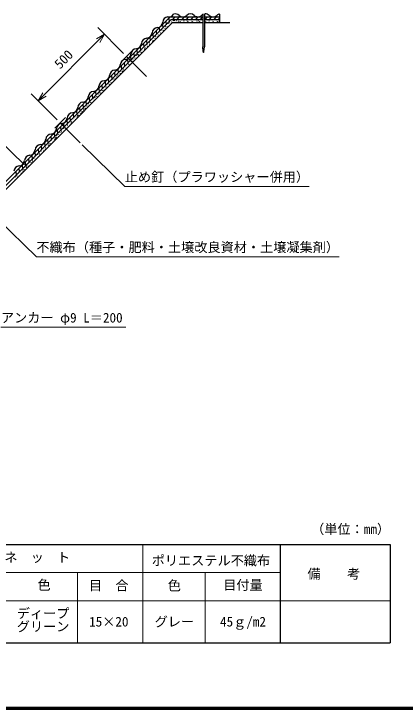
# Model space of a CAD drawing. Units: millimetres, scale not verified. Extents: x 200 to 8200, y 200 to 5825.
# Drawn here: x 2242 to 4323, y 200 to 3888 of the extents above; entities that cross this region are included whole.
import ezdxf
from ezdxf.enums import TextEntityAlignment as Align

# ---------------------------------------------------------------- set-up
doc = ezdxf.new("R2010")
doc.units = ezdxf.units.MM
doc.header["$LTSCALE"] = 20
for name, color, linetype, lineweight in [('C-MTR-FRAM', 5, 'Continuous', 25), ('C-MTR-LINE', 5, 'Continuous', 13), ('C-STR', 1, 'Continuous', 25), ('C-STR-DIM', 1, 'Continuous', 13), ('C-STR-HTXT', 1, 'Continuous', 13), ('C-TTL', 2, 'Continuous', 70)]:
    doc.layers.add(name, color=color, linetype=linetype, lineweight=lineweight)
doc.layers.add('C-MTR-TXT', color=5, linetype='Continuous')
doc.styles.add('ＭＳ ゴシック', font='')
doc.styles.get('ＭＳ ゴシック').set_extended_font_data('MS Gothic')

msp = doc.modelspace()

# ---------------------------------------------------------------- linework, layer by layer
at = {"layer": 'C-MTR-FRAM'}
for p, q in [((495.98, 1069.95), (4243.25, 1069.95)), ((3658.32, 1069.95), (3658.32, 546.95)), ((4243.25, 1069.95), (4243.25, 546.95)), ((495.98, 546.95), (4243.25, 546.95))]:
    msp.add_line(p, q, dxfattribs=at)
at = {"layer": 'C-MTR-LINE'}
for p, q in [((2928.01, 1069.95), (2928.01, 546.95)), ((1163.6, 919.95), (3658.32, 919.95)), ((2580.17, 919.95), (2580.17, 546.95)), ((3259.09, 919.95), (3259.09, 546.95)), ((495.98, 769.95), (4243.25, 769.95))]:
    msp.add_line(p, q, dxfattribs=at)
at = {"layer": 'C-STR', "color": 7}
for p, q in [((1798.9, 2597.77), (3073.4, 3872.27)), ((3073.4, 3872.27), (3246.83, 3872.27)), ((3098.14, 3872.27), (3085.55, 3857.27)), ((3122.14, 3872.27), (3109.55, 3857.27)), ((3147.37, 3872.27), (3134.78, 3857.27)), ((3171.37, 3872.27), (3158.78, 3857.27)), ((3196.6, 3872.27), (3184.01, 3857.27)), ((3220.6, 3872.27), (3208.01, 3857.27)), ((3245.83, 3872.27), (3233.24, 3857.27)), ((3246.83, 3888.73), (3246.83, 3713.01)), ((3255.83, 3883.01), (3255.83, 3713.01)), ((3255.83, 3872.27), (3335.83, 3872.27)), ((3269.83, 3872.27), (3257.24, 3857.27)), ((3293.83, 3872.27), (3281.24, 3857.27)), ((3300.65, 3872.27), (3315.34, 3872.27)), ((3317.83, 3872.27), (3305.24, 3857.27)), ((3335.83, 3886.73), (3335.83, 3842.27)), ((1809.5, 2587.16), (3079.62, 3857.27)), ((1820.11, 2576.55), (3085.83, 3842.27)), ((3049.68, 3848.55), (3051.39, 3829.04)), ((3066.65, 3865.52), (3068.36, 3846.01)), ((3079.62, 3857.27), (3246.83, 3857.27)), ((3085.83, 3842.27), (3246.83, 3842.27)), ((3255.83, 3842.27), (3390.01, 3842.27)), ((3257.24, 3857.27), (3335.83, 3857.27)), ((3335.83, 3865.12), (3329.24, 3857.27)), ((3015.74, 3814.61), (3017.44, 3795.1)), ((3032.71, 3831.58), (3034.42, 3812.07)), ((2964.83, 3763.7), (2966.53, 3744.19)), ((2981.8, 3780.67), (2983.5, 3761.16)), ((2998.77, 3797.64), (3000.47, 3778.13)), ((2930.89, 3729.76), (2932.59, 3710.25)), ((2947.86, 3746.73), (2949.56, 3727.22)), ((2870.16, 3690.25), (2813.59, 3633.68)), ((2896.94, 3695.81), (2898.65, 3676.31)), ((2913.91, 3712.78), (2915.62, 3693.28)), ((3249.83, 3688.01), (3246.83, 3713.01)), ((3249.83, 3688.01), (3251.33, 3683.01)), ((3251.33, 3683.01), (3252.83, 3688.01)), ((3252.83, 3688.01), (3255.83, 3713.01)), ((2947.94, 3555.9), (2841.88, 3661.96)), ((2863, 3661.87), (2864.71, 3642.37)), ((2879.97, 3678.84), (2881.68, 3659.34)), ((2829.06, 3627.93), (2830.77, 3608.43)), ((2846.03, 3644.9), (2847.74, 3625.4)), ((2778.15, 3577.02), (2779.86, 3557.51)), ((2795.12, 3593.99), (2796.83, 3574.48)), ((2812.09, 3610.96), (2813.8, 3591.46)), ((2744.21, 3543.08), (2745.92, 3523.57)), ((2761.18, 3560.05), (2762.89, 3540.54)), ((2710.27, 3509.14), (2711.97, 3489.63)), ((2727.24, 3526.11), (2728.94, 3506.6)), ((2676.33, 3475.2), (2678.03, 3455.69)), ((2693.3, 3492.17), (2695, 3472.66)), ((2642.39, 3441.26), (2644.09, 3421.75)), ((2659.36, 3458.23), (2661.06, 3438.72)), ((2608.44, 3407.31), (2610.15, 3387.81)), ((2625.42, 3424.29), (2627.12, 3404.78)), ((2557.53, 3356.4), (2559.24, 3336.9)), ((2574.5, 3373.37), (2576.21, 3353.87)), ((2591.47, 3390.34), (2593.18, 3370.84)), ((2516.61, 3336.69), (2460.04, 3280.12)), ((2523.59, 3322.46), (2525.3, 3302.96)), ((2540.56, 3339.43), (2542.27, 3319.93)), ((2594.39, 3202.34), (2488.33, 3308.41)), ((2489.65, 3288.52), (2491.36, 3269.01)), ((2506.62, 3305.49), (2508.33, 3285.98)), ((2455.71, 3254.58), (2457.42, 3235.07)), ((2472.68, 3271.55), (2474.39, 3252.04)), ((2421.77, 3220.64), (2423.47, 3201.13)), ((2438.74, 3237.61), (2440.45, 3218.1)), ((2387.83, 3186.7), (2389.53, 3167.19)), ((2404.8, 3203.67), (2406.5, 3184.16)), ((2336.92, 3135.79), (2338.62, 3116.28)), ((2353.89, 3152.76), (2355.59, 3133.25)), ((2370.86, 3169.73), (2372.56, 3150.22)), ((2302.97, 3101.84), (2304.68, 3082.34)), ((2319.94, 3118.82), (2321.65, 3099.31)), ((2269.03, 3067.9), (2270.74, 3048.4)), ((2286, 3084.87), (2287.71, 3065.37)), ((2252.06, 3050.93), (2253.77, 3031.43))]:
    msp.add_line(p, q, dxfattribs=at)
for centre in [(3064.08, 3835.5), (3068.8, 3843.9), (3073.62, 3840.43), (3081.33, 3843.29), (3084.03, 3852.25), (3087.94, 3845.96), (3093.67, 3851.63), (3103.91, 3848.37), (3108.03, 3852.25), (3111.94, 3845.96), (3118.83, 3846.94), (3126.32, 3846.17), (3135.94, 3852.86), (3146.18, 3849.6), (3163.27, 3852.86), (3167.18, 3846.57), (3187.27, 3852.86), (3191.18, 3846.57), (3198.08, 3847.55), (3205.93, 3853.77), (3216.19, 3848.98), (3224.88, 3852.86), (3228.79, 3846.57), (3261.16, 3846.17), (3270.78, 3852.86), (3281.02, 3849.6), (3298.11, 3852.86), (3302.02, 3846.57), (3322.11, 3852.86), (3326.02, 3846.57), (3332.92, 3847.55), (3030.14, 3801.56), (3034.86, 3809.96), (3039.68, 3806.49), (3040.02, 3800.37), (3047.39, 3809.35), (3049.46, 3820.88), (3056.67, 3819.2), (3073.96, 3834.31), (2996.2, 3767.62), (3000.92, 3776.02), (3005.74, 3772.55), (3006.08, 3766.43), (3013.45, 3775.41), (3015.52, 3786.94), (3020.24, 3795.34), (3022.73, 3785.26), (2950.01, 3725.1), (2962.54, 3724.5), (2964.61, 3736.03), (2969.33, 3744.43), (2975.86, 3735.5), (2977.18, 3749.71), (2978.49, 3742.4), (2986.75, 3754.99), (2986.76, 3747.1), (2994.12, 3756.08), (2918.42, 3693.52), (2926.27, 3698.79), (2927.58, 3691.49), (2935.84, 3704.08), (2935.84, 3696.19), (2943.21, 3705.17), (2945.28, 3716.7), (2954.83, 3721.64), (2955.17, 3715.52), (2884.93, 3653.16), (2892.3, 3654.26), (2894.37, 3665.79), (2899.1, 3674.19), (2903.92, 3670.73), (2904.26, 3664.6), (2911.63, 3673.58), (2913.7, 3685.12), (2920.91, 3683.43), (2924.95, 3684.59), (2843.46, 3614.88), (2848.18, 3623.28), (2853.01, 3619.82), (2853.35, 3613.69), (2860.71, 3622.67), (2862.79, 3634.21), (2867.51, 3642.61), (2874.04, 3633.68), (2875.36, 3647.88), (2876.67, 3640.58), (2884.93, 3645.28), (2811.87, 3583.29), (2816.6, 3591.69), (2819.09, 3581.61), (2823.12, 3582.76), (2824.45, 3596.97), (2825.75, 3589.67), (2834.01, 3602.25), (2834.02, 3594.37), (2841.39, 3603.35), (2765.69, 3540.78), (2773.53, 3546.06), (2783.1, 3551.34), (2783.11, 3543.46), (2790.48, 3552.44), (2792.55, 3563.97), (2797.27, 3572.37), (2802.09, 3568.9), (2802.43, 3562.78), (2809.8, 3571.76), (2741.64, 3513.06), (2746.36, 3521.46), (2751.18, 3517.99), (2751.52, 3511.87), (2758.89, 3520.85), (2760.96, 3532.38), (2772.21, 3531.85), (2774.84, 3538.75), (2695.45, 3470.55), (2700.27, 3467.08), (2707.98, 3469.94), (2710.05, 3481.47), (2714.77, 3489.87), (2717.26, 3479.79), (2721.3, 3480.94), (2722.62, 3495.15), (2723.93, 3487.84), (2732.19, 3500.43), (2732.2, 3492.54), (2739.57, 3501.52), (2659.14, 3430.56), (2663.86, 3438.96), (2670.39, 3430.03), (2671.71, 3444.23), (2673.02, 3436.93), (2681.28, 3449.52), (2681.29, 3441.63), (2688.65, 3450.61), (2690.73, 3462.15), (2700.61, 3460.96), (2620.8, 3393.32), (2630.37, 3398.61), (2637.74, 3399.7), (2639.81, 3411.23), (2644.54, 3419.63), (2649.36, 3416.17), (2649.7, 3410.05), (2657.07, 3419.03), (2588.9, 3360.32), (2593.63, 3368.72), (2598.79, 3359.13), (2602.51, 3362.15), (2603.83, 3376.35), (2606.16, 3368.11), (2613.4, 3381.63), (2613.4, 3373.75), (2619.48, 3379.12), (2622.11, 3386.02), (2630.37, 3390.72), (2557.32, 3328.74), (2562.04, 3337.14), (2568.57, 3328.21), (2569.89, 3342.41), (2571.2, 3335.11), (2579.46, 3347.69), (2579.46, 3339.81), (2586.83, 3348.79), (2511.13, 3286.22), (2518.98, 3291.5), (2520.28, 3284.2), (2528.54, 3296.78), (2528.55, 3288.9), (2535.92, 3297.88), (2537.99, 3309.41), (2542.71, 3317.81), (2547.54, 3314.35), (2547.88, 3308.22), (2555.24, 3317.2), (2477.63, 3245.87), (2485.01, 3246.97), (2487.08, 3258.5), (2491.8, 3266.9), (2496.62, 3263.43), (2496.96, 3257.31), (2504.33, 3266.29), (2506.4, 3277.82), (2517.65, 3277.29), (2438.52, 3209.94), (2443.25, 3218.34), (2449.77, 3209.41), (2451.09, 3223.62), (2452.4, 3216.31), (2460.66, 3228.9), (2460.67, 3221.02), (2466.74, 3226.38), (2468.04, 3230), (2468.06, 3240.59), (2469.37, 3233.28), (2477.64, 3237.99), (2400.18, 3172.71), (2409.75, 3177.99), (2417.12, 3179.08), (2419.2, 3190.62), (2423.92, 3199.02), (2428.74, 3195.55), (2429.08, 3189.43), (2436.45, 3198.41), (2368.28, 3139.71), (2373.01, 3148.11), (2377.83, 3144.64), (2378.17, 3138.52), (2385.54, 3147.5), (2387.61, 3159.03), (2392.33, 3167.43), (2398.86, 3158.5), (2401.49, 3165.4), (2409.76, 3170.1), (2324.45, 3099.55), (2332.3, 3104.82), (2333.61, 3097.52), (2341.87, 3110.11), (2341.87, 3102.22), (2347.95, 3107.59), (2349.27, 3121.79), (2350.58, 3114.49), (2358.84, 3127.08), (2358.84, 3119.19), (2366.21, 3128.17), (2300.4, 3071.82), (2305.13, 3080.22), (2309.95, 3076.76), (2310.29, 3070.64), (2317.66, 3079.62), (2319.73, 3091.15), (2330.98, 3090.62), (2254.21, 3029.31), (2259.04, 3025.85), (2266.74, 3028.7), (2268.82, 3040.24), (2273.54, 3048.64), (2280.07, 3039.71), (2281.39, 3053.91), (2282.7, 3046.61), (2290.96, 3059.19), (2290.96, 3051.31), (2298.33, 3060.29), (2247.42, 3009.38), (2249.49, 3020.91), (2259.38, 3019.72)]:
    msp.add_circle(centre, 0.3, dxfattribs=at)
at = {"layer": 'C-STR'}
for centre, start, end in [((3065.53, 3901.65), 260.70334, 327.95552), ((3101.42, 3856.83), 48.88791, 109.41009), ((3141.42, 3902.66), 228.88791, 311.11209), ((3181.42, 3856.83), 48.88791, 131.11209), ((3221.42, 3902.66), 228.88791, 326.65126), ((3261.42, 3856.83), 48.88791, 97.11418), ((3301.42, 3902.66), 228.88791, 311.11209), ((3341.42, 3856.83), 100.5934, 131.11209), ((3003.69, 3845.58), 273.88791, 356.11209), ((3064.39, 3841.46), 97.11885, 176.11209), ((3007.82, 3784.89), 93.88791, 176.11209), ((2947.13, 3789.01), 273.88791, 356.11209), ((2890.56, 3732.44), 273.88791, 356.11209), ((2951.25, 3728.32), 93.88791, 176.11209), ((2894.68, 3671.75), 93.88791, 176.11209), ((2833.99, 3675.87), 273.88791, 356.11209), ((2777.42, 3619.31), 273.88791, 356.11209), ((2838.11, 3615.18), 93.88791, 176.11209), ((2781.54, 3558.61), 93.88791, 176.11209), ((2720.85, 3562.74), 273.88791, 356.11209), ((2664.28, 3506.17), 273.88791, 356.11209), ((2724.98, 3502.04), 93.88791, 176.11209), ((2668.41, 3445.48), 93.88791, 176.11209), ((2607.71, 3449.6), 273.88791, 356.11209), ((2611.84, 3388.91), 93.88791, 176.11209), ((2555.27, 3332.34), 93.88791, 176.11209), ((2551.15, 3393.03), 273.88791, 356.11209), ((2494.58, 3336.46), 273.88791, 356.11209), ((2498.7, 3275.77), 93.88791, 176.11209), ((2442.13, 3219.2), 93.88791, 176.11209), ((2438.01, 3279.89), 273.88791, 356.11209), ((2381.44, 3223.33), 273.88791, 356.11209), ((2385.57, 3162.63), 93.88791, 176.11209), ((2329, 3106.06), 93.88791, 176.11209), ((2324.87, 3166.76), 273.88791, 356.11209), ((2268.3, 3110.19), 273.88791, 356.11209), ((2272.43, 3049.5), 93.88791, 176.11209)]:
    msp.add_arc(centre, 30.42, start, end, dxfattribs=at)
at = {"layer": 'C-STR', "color": 7}
msp.add_arc((3260.83, 3883.01), 5, 85.32404, 180, dxfattribs=at)
at = {"layer": 'C-STR-DIM'}
for p, q in [((2826.03, 3677.81), (2688.14, 3815.7)), ((2371.02, 3425.71), (2724.58, 3779.27)), ((2724.58, 3779.27), (2681.27, 3754.27)), ((2724.58, 3779.27), (2699.58, 3735.96)), ((2730.57, 3773.27), (2752.86, 3750.98)), ((2371.02, 3425.71), (2396.02, 3469.01)), ((2472.47, 3324.26), (2334.59, 3462.15)), ((2371.02, 3425.71), (2414.32, 3450.71))]:
    msp.add_line(p, q, dxfattribs=at)
at = {"layer": 'C-STR-HTXT'}
for p, q in [((2053.02, 3324.83), (2297.89, 3086.03)), ((2605.13, 3191.87), (2832.16, 2970.46)), ((2832.16, 2970.46), (3812.16, 2970.46)), ((2092.43, 2859.54), (2361.72, 2596.91)), ((2361.72, 2596.91), (3971.72, 2596.91)), ((2838.19, 2596.91), (3052.27, 2596.91)), ((2173.19, 2222.76), (2838.19, 2222.76))]:
    msp.add_line(p, q, dxfattribs=at)
at = {"layer": 'C-TTL'}
msp.add_lwpolyline([(200, 200), (8200, 200), (8200, 5740), (200, 5740)], close=True, dxfattribs=at)

# ---------------------------------------------------------------- texts
at = {"layer": 'C-MTR-TXT', "style": 'ＭＳ ゴシック'}
msp.add_text('（単位：mm）', height=51.32, dxfattribs=at).set_placement((3823.25, 1109.95), align=Align.BOTTOM_LEFT)
for s, p in [('ネ\u3000ッ\u3000ト', (2366.67, 959.95)), ('色', (2402.71, 813.09)), ('目付量', (3460.47, 813.09)), ('目\u3000合', (2747.03, 809.95)), ('色', (3095.66, 809.95))]:
    msp.add_text(s, height=51.32, dxfattribs=at).set_placement(p, align=Align.BOTTOM_CENTER)
for s, p in [('ポリエステル不織布', (3290.29, 984.03)), ('備\u3000\u3000考', (3943.94, 913.36)), ('15×20', (2747.03, 659.15)), ('グレー', (3095.66, 659.15)), ('45ｇ/m2', (3460.95, 659.15))]:
    msp.add_text(s, height=51.32, dxfattribs=at).set_placement(p, align=Align.MIDDLE_CENTER)
for s, p in [('ディープ', (2257.52, 729.15)), ('グリーン', (2257.52, 659.15))]:
    msp.add_text(s, height=51.32, dxfattribs=at).set_placement(p, align=Align.TOP_LEFT)
at = {"layer": 'C-STR-DIM', "color": 7, "style": 'ＭＳ ゴシック'}
msp.add_text('500', height=51.32, rotation=45, dxfattribs=at).set_placement((2498.77, 3580.5), align=Align.BOTTOM_LEFT)
at = {"layer": 'C-STR-HTXT', "color": 7, "style": 'ＭＳ ゴシック'}
for s, p in [('止め釘（プラワッシャー併用）', (2832.16, 2980.46)), ('不織布（種子・肥料・土壌改良資材・土壌凝集剤）', (2361.72, 2606.91)), ('アンカー φ9 L＝200', (2173.19, 2232.76))]:
    msp.add_text(s, height=51.32, dxfattribs=at).set_placement(p, align=Align.BOTTOM_LEFT)

doc.saveas('drawing.dxf')
